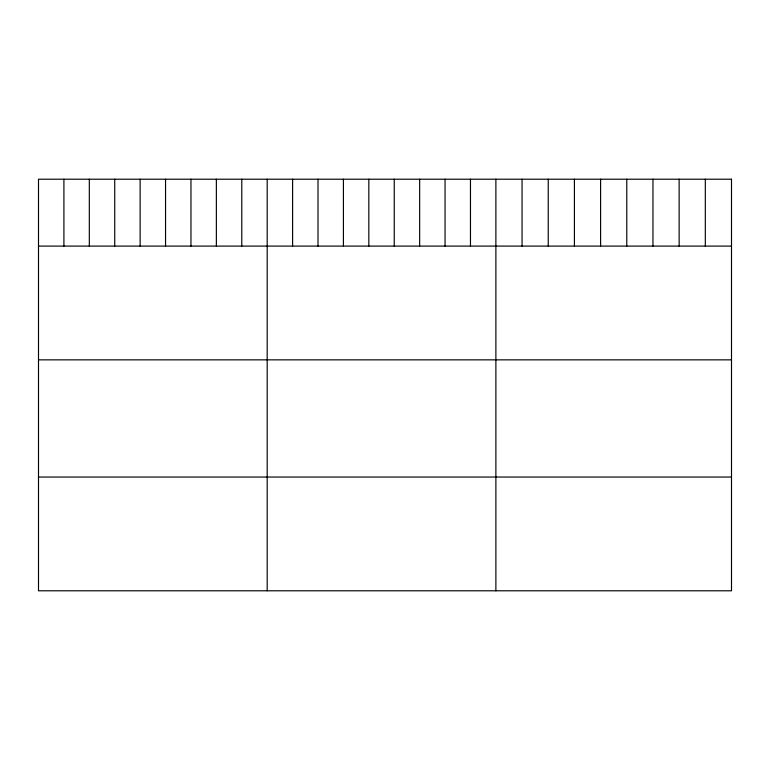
<?xml version="1.0" encoding="UTF-8"?>
<svg xmlns="http://www.w3.org/2000/svg" width="770" height="770" viewBox="0 0 770 770"><rect width="100%" height="100%" fill="white"/><g stroke="black" fill="none" stroke-linecap="round" stroke-linejoin="round"><path stroke-width="1.16" d="M38.5 246.092L731.5 246.092M38.5 359.85L731.5 359.85M38.5 477.044L731.5 477.044M705.32 179.208L705.32 246.092M679.14 179.208L679.14 246.092M652.96 179.208L652.96 246.092M626.78 179.208L626.78 246.092M600.6 179.208L600.6 246.092M574.42 179.208L574.42 246.092M548.24 179.208L548.24 246.092M522.06 179.208L522.06 246.092M495.88 179.208L495.88 590.792M470.47 179.208L470.47 246.092M445.06 179.208L445.06 246.092M419.65 179.208L419.65 246.092M394.24 179.208L394.24 246.092M368.83 179.208L368.83 246.092M343.42 179.208L343.42 246.092M318.01 179.208L318.01 246.092M292.6 179.208L292.6 246.092M267.19 179.208L267.19 590.792M241.78 179.208L241.78 246.092M216.37 179.208L216.37 246.092M190.96 179.208L190.96 246.092M165.55 179.208L165.55 246.092M140.14 179.208L140.14 246.092M114.73 179.208L114.73 246.092M89.32 179.208L89.32 246.092M63.91 179.208L63.91 246.092M731.5 179.208L38.5 179.208L38.5 590.792L731.5 590.792L731.5 179.208"/></g></svg>
